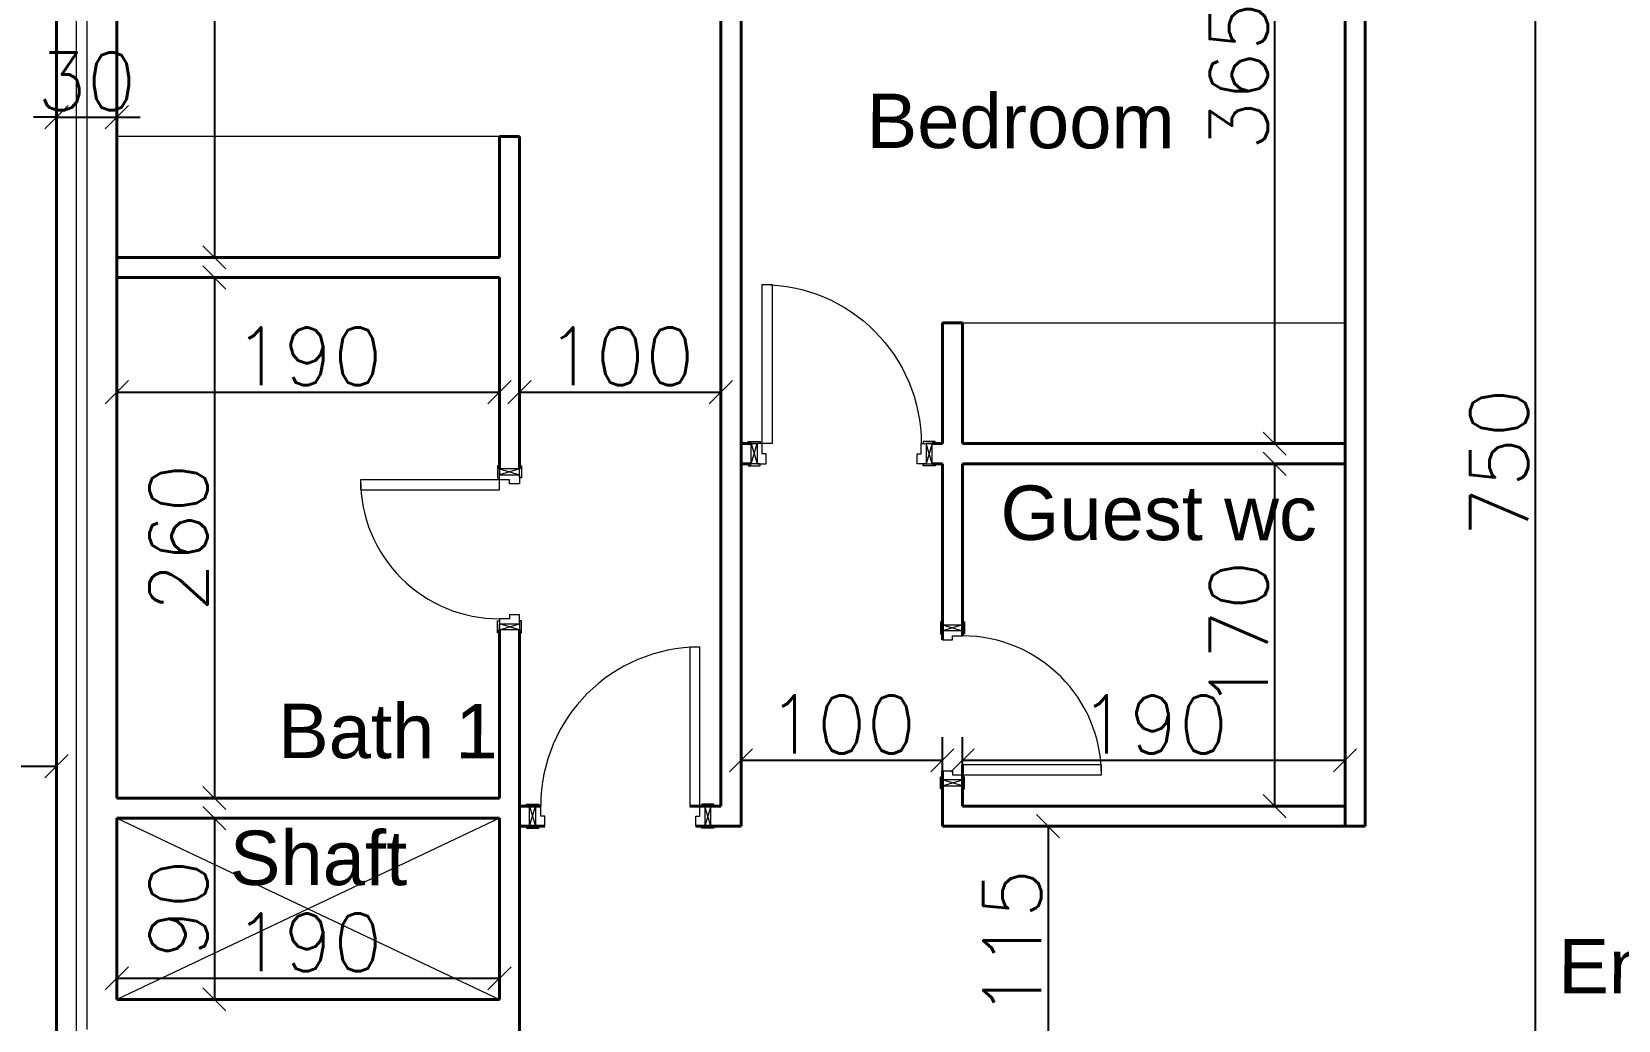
# Model space of a CAD drawing. Header units: metres. Extents: x -322116 to -321123, y -26723 to -26468.
# Drawn here: x -321658.53 to -321650.65, y -26545.67 to -26540.76 of the extents above; entities that cross this region are included whole.
import ezdxf

# ---------------------------------------------------------------- set-up
doc = ezdxf.new("R2010")
doc.units = ezdxf.units.M
doc.header["$LTSCALE"] = 7
doc.header["$MEASUREMENT"] = 0
doc.header["$PDMODE"] = 34
doc.header["$PDSIZE"] = 0.5
for name, color, linetype, lineweight in [('A-ANNO-TXT3', 6, 'Continuous', 30), ('A-DOOR', 134, 'Continuous', 18), ('A-FURN-FIXT', 114, 'Continuous', 9), ('A-GRID-DIMS', 142, 'Continuous', 9), ('A-PATT', 8, 'Continuous', 5), ('A-WALL-BLWO', 7, 'Continuous', 40), ('XREF-W09-A-ELEV04$0$A--SECT-TILE', 32, 'Continuous', 5)]:
    doc.layers.add(name, color=color, linetype=linetype, lineweight=lineweight)
doc.styles.add('EG_SIMPLEX', font='SIMPLEX.shx')
doc.styles.get("Standard").update_dxf_attribs({"font": 'romans.shx', "height": 0.5})
doc.dimstyles.new('ERGA-M-0200', dxfattribs={"dimscale": 1.15, "dimtxt": 0.2, "dimasz": 0.2, "dimexe": 0.1, "dimexo": 0.1, "dimgap": 0.06, "dimtad": 1, "dimdec": 1, "dimlfac": 100, "dimrnd": 5, "dimdsep": 46, "dimtxsty": 'EG_SIMPLEX', "dimblk1": 'OBLIQUE', "dimblk2": 'OBLIQUE', "dimsah": 1, "dimcen": 0.3, "dimclrd": 256, "dimclre": 256, "dimclrt": 2, "dimadec": 0, "dimazin": 0, "dimtfac": 1, "dimtdec": 1, "dimtix": 1, "dimtmove": 2, "dimatfit": 3, "dimldrblk": 'OBLIQUE', "dimfxl": 1, "dimtolj": 1, "dimtzin": 0, "dimarcsym": 0})

# ---------------------------------------------------------------- blocks, each defined once
blk = doc.blocks.new('*U571')
for p, q in [((-250, -50), (-220, -150)), ((-250, -150), (-220, -50)), ((550, -50), (520, -150)), ((550, -150), (520, -50))]:
    blk.add_line(p, q)
for points in [[(445, 640), (445, -50), (495, -50), (495, 640)], [(-265, -40), (-205, -40), (-205, -50), (-265, -50)], [(-220, -150), (-250, -150), (-250, -50), (-220, -50)], [(-195, -50), (-220, -50), (-220, -150), (-175, -150), (-175, -100), (-195, -100), (-195, -50)], [(495, -50), (520, -50), (520, -150), (475, -150), (475, -100), (495, -100), (495, -50)], [(565, -40), (505, -40), (505, -50), (565, -50)], [(520, -150), (550, -150), (550, -50), (520, -50)], [(-265, -160), (-205, -160), (-205, -150), (-265, -150)], [(565, -160), (505, -160), (505, -150), (565, -150)]]:
    blk.add_lwpolyline(points, close=True)
blk.add_arc((495, -50), 690, 90, 180)
blk = doc.blocks.new('*U572')
for p, q in [((-350, -50), (-320, -150)), ((-350, -150), (-320, -50)), ((550, -50), (520, -150)), ((550, -150), (520, -50))]:
    blk.add_line(p, q)
for points in [[(445, 740), (445, -50), (495, -50), (495, 740)], [(-365, -40), (-305, -40), (-305, -50), (-365, -50)], [(-320, -150), (-350, -150), (-350, -50), (-320, -50)], [(-295, -50), (-320, -50), (-320, -150), (-275, -150), (-275, -100), (-295, -100), (-295, -50)], [(495, -50), (520, -50), (520, -150), (475, -150), (475, -100), (495, -100), (495, -50)], [(565, -40), (505, -40), (505, -50), (565, -50)], [(520, -150), (550, -150), (550, -50), (520, -50)], [(-365, -160), (-305, -160), (-305, -150), (-365, -150)], [(565, -160), (505, -160), (505, -150), (565, -150)]]:
    blk.add_lwpolyline(points, close=True)
blk.add_arc((495, -50), 790, 90, 180)
blk = doc.blocks.new('_OBLIQUE')
at = {"color": 0, "linetype": 'ByBlock'}
blk.add_line((-0.5, -0.5), (0.5, 0.5), dxfattribs=at)
blk = doc.blocks.new('*D378')
at = {"layer": 'A-GRID-DIMS', "lineweight": -2, "transparency": 16777216}
for p, q in [((-321657.53, -26538.1081), (-321657.7425, -26538.1081)), ((-321657.6275, -26538.1081), (-321657.6275, -26541.8831)), ((-321657.53, -26541.8831), (-321657.7425, -26541.8831))]:
    blk.add_line(p, q, dxfattribs=at)
at = {"layer": 'Defpoints', "color": 0, "transparency": 16777216}
for p in [(-321657.415, -26538.1081), (-321657.6275, -26541.8831), (-321657.415, -26541.8831)]:
    blk.add_point(p, dxfattribs=at)
at = {"layer": 'A-GRID-DIMS', "lineweight": -2, "transparency": 16777216, "xscale": 0.115, "yscale": 0.115, "zscale": 0.115}
for p, rotation in [((-321657.6275, -26538.1081), 90), ((-321657.6275, -26541.8831), 270)]:
    blk.add_blockref('_OBLIQUE', p, dxfattribs=dict(at, rotation=rotation))
at = {"layer": 'A-GRID-DIMS', "color": 2, "transparency": 16777216, "insert": (-321657.8058, -26539.9956), "char_height": 0.2875, "attachment_point": 5, "rotation": 90, "style": 'EG_SIMPLEX'}
blk.add_mtext('\\A1;375', dxfattribs=at)
blk = doc.blocks.new('*D380')
at = {"layer": 'A-GRID-DIMS', "lineweight": -2, "transparency": 16777216}
for p, q in [((-321661.9168, -26544.8106), (-321661.9168, -26544.2949)), ((-321658.4118, -26544.8106), (-321658.4118, -26544.2949)), ((-321661.9168, -26544.4099), (-321658.4118, -26544.4099))]:
    blk.add_line(p, q, dxfattribs=at)
at = {"layer": 'Defpoints', "color": 0, "transparency": 16777216}
for p in [(-321658.4118, -26544.4099), (-321661.9168, -26544.9256), (-321658.4118, -26544.9256)]:
    blk.add_point(p, dxfattribs=at)
at = {"layer": 'A-GRID-DIMS', "lineweight": -2, "transparency": 16777216, "xscale": 0.115, "yscale": 0.115, "zscale": 0.115, "rotation": 180}
blk.add_blockref('_OBLIQUE', (-321661.9168, -26544.4099), dxfattribs=at)
at = {"layer": 'A-GRID-DIMS', "lineweight": -2, "transparency": 16777216, "xscale": 0.115, "yscale": 0.115, "zscale": 0.115}
blk.add_blockref('_OBLIQUE', (-321658.4118, -26544.4099), dxfattribs=at)
at = {"layer": 'A-GRID-DIMS', "color": 2, "transparency": 16777216, "insert": (-321660.1643, -26544.2316), "char_height": 0.2875, "attachment_point": 5, "style": 'EG_SIMPLEX'}
blk.add_mtext('\\A1;350', dxfattribs=at)
blk = doc.blocks.new('*D381')
at = {"layer": 'A-GRID-DIMS', "lineweight": -2, "transparency": 16777216}
for p, q in [((-321651.1464, -26539.1581), (-321650.9532, -26539.1581)), ((-321651.0682, -26539.1581), (-321651.0682, -26546.6456)), ((-321651.1464, -26546.6456), (-321650.9532, -26546.6456))]:
    blk.add_line(p, q, dxfattribs=at)
at = {"layer": 'Defpoints', "color": 0, "transparency": 16777216}
for p in [(-321651.2614, -26539.1581), (-321651.2614, -26546.6456), (-321651.0682, -26546.6456)]:
    blk.add_point(p, dxfattribs=at)
at = {"layer": 'A-GRID-DIMS', "lineweight": -2, "transparency": 16777216, "xscale": 0.115, "yscale": 0.115, "zscale": 0.115}
for p, rotation in [((-321651.0682, -26539.1581), 90), ((-321651.0682, -26546.6456), 270)]:
    blk.add_blockref('_OBLIQUE', p, dxfattribs=dict(at, rotation=rotation))
at = {"layer": 'A-GRID-DIMS', "color": 2, "transparency": 16777216, "insert": (-321651.2465, -26542.9018), "char_height": 0.2875, "attachment_point": 5, "rotation": 90, "style": 'EG_SIMPLEX'}
blk.add_mtext('\\A1;750', dxfattribs=at)
blk = doc.blocks.new('*D382')
at = {"layer": 'A-GRID-DIMS', "lineweight": -2, "transparency": 16777216}
for p, q in [((-321652.1746, -26542.9081), (-321652.4764, -26542.9081)), ((-321652.3614, -26542.9081), (-321652.3614, -26544.6081)), ((-321652.1746, -26544.6081), (-321652.4764, -26544.6081))]:
    blk.add_line(p, q, dxfattribs=at)
at = {"layer": 'Defpoints', "color": 0, "transparency": 16777216}
for p in [(-321652.0596, -26542.9081), (-321652.3614, -26544.6081), (-321652.0596, -26544.6081)]:
    blk.add_point(p, dxfattribs=at)
at = {"layer": 'A-GRID-DIMS', "lineweight": -2, "transparency": 16777216, "xscale": 0.115, "yscale": 0.115, "zscale": 0.115}
for p, rotation in [((-321652.3614, -26542.9081), 90), ((-321652.3614, -26544.6081), 270)]:
    blk.add_blockref('_OBLIQUE', p, dxfattribs=dict(at, rotation=rotation))
at = {"layer": 'A-GRID-DIMS', "color": 2, "transparency": 16777216, "insert": (-321652.5397, -26543.7581), "char_height": 0.2875, "attachment_point": 5, "rotation": 90, "style": 'EG_SIMPLEX'}
blk.add_mtext('\\A1;170', dxfattribs=at)
blk = doc.blocks.new('*D383')
at = {"layer": 'A-GRID-DIMS', "lineweight": -2, "transparency": 16777216}
for p, q in [((-321655.0118, -26544.4931), (-321655.0118, -26544.2656)), ((-321654.0118, -26544.4931), (-321654.0118, -26544.2656)), ((-321655.0118, -26544.3806), (-321654.0118, -26544.3806))]:
    blk.add_line(p, q, dxfattribs=at)
at = {"layer": 'Defpoints', "color": 0, "transparency": 16777216}
for p in [(-321654.0118, -26544.3806), (-321655.0118, -26544.6081), (-321654.0118, -26544.6081)]:
    blk.add_point(p, dxfattribs=at)
at = {"layer": 'A-GRID-DIMS', "lineweight": -2, "transparency": 16777216, "xscale": 0.115, "yscale": 0.115, "zscale": 0.115, "rotation": 180}
blk.add_blockref('_OBLIQUE', (-321655.0118, -26544.3806), dxfattribs=at)
at = {"layer": 'A-GRID-DIMS', "lineweight": -2, "transparency": 16777216, "xscale": 0.115, "yscale": 0.115, "zscale": 0.115}
blk.add_blockref('_OBLIQUE', (-321654.0118, -26544.3806), dxfattribs=at)
at = {"layer": 'A-GRID-DIMS', "color": 2, "transparency": 16777216, "insert": (-321654.5118, -26544.2024), "char_height": 0.2875, "attachment_point": 5, "style": 'EG_SIMPLEX'}
blk.add_mtext('\\A1;100', dxfattribs=at)
blk = doc.blocks.new('*D384')
at = {"layer": 'A-GRID-DIMS', "lineweight": -2, "transparency": 16777216}
for p, q in [((-321653.9118, -26544.4931), (-321653.9118, -26544.2656)), ((-321652.0118, -26544.4931), (-321652.0118, -26544.2656)), ((-321653.9118, -26544.3806), (-321652.0118, -26544.3806))]:
    blk.add_line(p, q, dxfattribs=at)
at = {"layer": 'Defpoints', "color": 0, "transparency": 16777216}
for p in [(-321652.0118, -26544.3806), (-321653.9118, -26544.6081), (-321652.0118, -26544.6081)]:
    blk.add_point(p, dxfattribs=at)
at = {"layer": 'A-GRID-DIMS', "lineweight": -2, "transparency": 16777216, "xscale": 0.115, "yscale": 0.115, "zscale": 0.115, "rotation": 180}
blk.add_blockref('_OBLIQUE', (-321653.9118, -26544.3806), dxfattribs=at)
at = {"layer": 'A-GRID-DIMS', "lineweight": -2, "transparency": 16777216, "xscale": 0.115, "yscale": 0.115, "zscale": 0.115}
blk.add_blockref('_OBLIQUE', (-321652.0118, -26544.3806), dxfattribs=at)
at = {"layer": 'A-GRID-DIMS', "color": 2, "transparency": 16777216, "insert": (-321652.9618, -26544.2024), "char_height": 0.2875, "attachment_point": 5, "style": 'EG_SIMPLEX'}
blk.add_mtext('\\A1;190', dxfattribs=at)
blk = doc.blocks.new('*D391')
at = {"layer": 'A-GRID-DIMS', "lineweight": -2, "transparency": 16777216}
for p, q in [((-321658.4118, -26541.6717), (-321658.4118, -26541.0719)), ((-321658.1118, -26541.4664), (-321658.1118, -26541.0719)), ((-321658.4118, -26541.1869), (-321658.5268, -26541.1869)), ((-321658.4118, -26541.1869), (-321658.1118, -26541.1869)), ((-321658.1118, -26541.1869), (-321657.9968, -26541.1869))]:
    blk.add_line(p, q, dxfattribs=at)
at = {"layer": 'Defpoints', "color": 0, "transparency": 16777216}
for p in [(-321658.1118, -26541.1869), (-321658.1118, -26541.5814), (-321658.4118, -26541.7867)]:
    blk.add_point(p, dxfattribs=at)
at = {"layer": 'A-GRID-DIMS', "lineweight": -2, "transparency": 16777216, "xscale": 0.115, "yscale": 0.115, "zscale": 0.115}
blk.add_blockref('_OBLIQUE', (-321658.4118, -26541.1869), dxfattribs=at)
at = {"layer": 'A-GRID-DIMS', "lineweight": -2, "transparency": 16777216, "xscale": 0.115, "yscale": 0.115, "zscale": 0.115, "rotation": 180}
blk.add_blockref('_OBLIQUE', (-321658.1118, -26541.1869), dxfattribs=at)
at = {"layer": 'A-GRID-DIMS', "color": 2, "transparency": 16777216, "insert": (-321658.2618, -26541.0087), "char_height": 0.2875, "attachment_point": 5, "style": 'EG_SIMPLEX'}
blk.add_mtext('\\A1;30', dxfattribs=at)
blk = doc.blocks.new('*D395')
at = {"layer": 'A-GRID-DIMS', "lineweight": -2, "transparency": 16777216}
for p, q in [((-321657.7331, -26541.9831), (-321657.7425, -26541.9831)), ((-321657.6275, -26541.9831), (-321657.6275, -26544.5679)), ((-321657.7331, -26544.5679), (-321657.7425, -26544.5679))]:
    blk.add_line(p, q, dxfattribs=at)
at = {"layer": 'Defpoints', "color": 0, "transparency": 16777216}
for p in [(-321657.6181, -26541.9831), (-321657.6275, -26544.5679), (-321657.6181, -26544.5679)]:
    blk.add_point(p, dxfattribs=at)
at = {"layer": 'A-GRID-DIMS', "lineweight": -2, "transparency": 16777216, "xscale": 0.115, "yscale": 0.115, "zscale": 0.115}
for p, rotation in [((-321657.6275, -26541.9831), 90), ((-321657.6275, -26544.5679), 270)]:
    blk.add_blockref('_OBLIQUE', p, dxfattribs=dict(at, rotation=rotation))
at = {"layer": 'A-GRID-DIMS', "color": 2, "transparency": 16777216, "insert": (-321657.8058, -26543.2755), "char_height": 0.2875, "attachment_point": 5, "rotation": 90, "style": 'EG_SIMPLEX'}
blk.add_mtext('\\A1;260', dxfattribs=at)
blk = doc.blocks.new('*D396')
at = {"layer": 'A-GRID-DIMS', "lineweight": -2, "transparency": 16777216}
for p, q in [((-321658.1118, -26542.5605), (-321658.1118, -26542.4378)), ((-321656.2118, -26542.5605), (-321656.2118, -26542.4378)), ((-321658.1118, -26542.5528), (-321656.2118, -26542.5528))]:
    blk.add_line(p, q, dxfattribs=at)
at = {"layer": 'Defpoints', "color": 0, "transparency": 16777216}
for p in [(-321656.2118, -26542.5528), (-321658.1118, -26542.6755), (-321656.2118, -26542.6755)]:
    blk.add_point(p, dxfattribs=at)
at = {"layer": 'A-GRID-DIMS', "lineweight": -2, "transparency": 16777216, "xscale": 0.115, "yscale": 0.115, "zscale": 0.115, "rotation": 180}
blk.add_blockref('_OBLIQUE', (-321658.1118, -26542.5528), dxfattribs=at)
at = {"layer": 'A-GRID-DIMS', "lineweight": -2, "transparency": 16777216, "xscale": 0.115, "yscale": 0.115, "zscale": 0.115}
blk.add_blockref('_OBLIQUE', (-321656.2118, -26542.5528), dxfattribs=at)
at = {"layer": 'A-GRID-DIMS', "color": 2, "transparency": 16777216, "insert": (-321657.1618, -26542.3746), "char_height": 0.2875, "attachment_point": 5, "style": 'EG_SIMPLEX'}
blk.add_mtext('\\A1;190', dxfattribs=at)
blk = doc.blocks.new('*D363')
at = {"layer": 'A-GRID-DIMS', "lineweight": -2, "transparency": 16777216}
for p, q in [((-321656.1118, -26542.3204), (-321656.1118, -26542.6678)), ((-321655.1118, -26542.3204), (-321655.1118, -26542.6678)), ((-321656.1118, -26542.5528), (-321655.1118, -26542.5528))]:
    blk.add_line(p, q, dxfattribs=at)
at = {"layer": 'Defpoints', "color": 0, "transparency": 16777216}
for p in [(-321656.1118, -26542.2054, 0), (-321655.1118, -26542.2054), (-321655.1118, -26542.5528)]:
    blk.add_point(p, dxfattribs=at)
at = {"layer": 'A-GRID-DIMS', "lineweight": -2, "transparency": 16777216, "xscale": 0.115, "yscale": 0.115, "zscale": 0.115, "rotation": 180}
blk.add_blockref('_OBLIQUE', (-321656.1118, -26542.5528), dxfattribs=at)
at = {"layer": 'A-GRID-DIMS', "lineweight": -2, "transparency": 16777216, "xscale": 0.115, "yscale": 0.115, "zscale": 0.115}
blk.add_blockref('_OBLIQUE', (-321655.1118, -26542.5528), dxfattribs=at)
at = {"layer": 'A-GRID-DIMS', "color": 2, "transparency": 16777216, "insert": (-321655.6118, -26542.3746), "char_height": 0.2875, "attachment_point": 5, "style": 'EG_SIMPLEX'}
blk.add_mtext('\\A1;100', dxfattribs=at)
blk = doc.blocks.new('*D406')
at = {"layer": 'A-GRID-DIMS', "lineweight": -2, "transparency": 16777216}
for p, q in [((-321652.3614, -26539.1581), (-321652.3614, -26542.8081)), ((-321652.3218, -26539.1581), (-321652.2464, -26539.1581)), ((-321652.3218, -26542.8081), (-321652.2464, -26542.8081))]:
    blk.add_line(p, q, dxfattribs=at)
at = {"layer": 'Defpoints', "color": 0, "transparency": 16777216}
for p in [(-321652.4368, -26539.1581), (-321652.4368, -26542.8081), (-321652.3614, -26542.8081)]:
    blk.add_point(p, dxfattribs=at)
at = {"layer": 'A-GRID-DIMS', "lineweight": -2, "transparency": 16777216, "xscale": 0.115, "yscale": 0.115, "zscale": 0.115}
for p, rotation in [((-321652.3614, -26539.1581), 90), ((-321652.3614, -26542.8081), 270)]:
    blk.add_blockref('_OBLIQUE', p, dxfattribs=dict(at, rotation=rotation))
at = {"layer": 'A-GRID-DIMS', "color": 2, "transparency": 16777216, "insert": (-321652.5397, -26540.9831), "char_height": 0.2875, "attachment_point": 5, "rotation": 90, "style": 'EG_SIMPLEX'}
blk.add_mtext('\\A1;365', dxfattribs=at)
blk = doc.blocks.new('*D424')
at = {"layer": 'A-GRID-DIMS', "lineweight": -2, "transparency": 16777216}
for p, q in [((-321653.6337, -26544.7081), (-321653.3718, -26544.7081)), ((-321653.4868, -26544.7081), (-321653.4868, -26545.8679)), ((-321653.6337, -26545.8679), (-321653.3718, -26545.8679))]:
    blk.add_line(p, q, dxfattribs=at)
at = {"layer": 'Defpoints', "color": 0, "transparency": 16777216}
for p in [(-321653.7487, -26544.7081), (-321653.7487, -26545.8679), (-321653.4868, -26545.8679)]:
    blk.add_point(p, dxfattribs=at)
at = {"layer": 'A-GRID-DIMS', "lineweight": -2, "transparency": 16777216, "xscale": 0.115, "yscale": 0.115, "zscale": 0.115}
for p, rotation in [((-321653.4868, -26544.7081), 90), ((-321653.4868, -26545.8679), 270)]:
    blk.add_blockref('_OBLIQUE', p, dxfattribs=dict(at, rotation=rotation))
at = {"layer": 'A-GRID-DIMS', "color": 2, "transparency": 16777216, "insert": (-321653.665, -26545.288), "char_height": 0.2875, "attachment_point": 5, "rotation": 90, "style": 'EG_SIMPLEX'}
blk.add_mtext('\\A1;115', dxfattribs=at)
blk = doc.blocks.new('*D561')
at = {"layer": 'A-GRID-DIMS', "lineweight": -2, "transparency": 16777216}
for p, q in [((-321657.6275, -26544.6679), (-321657.6275, -26545.5679)), ((-321657.627, -26544.6679), (-321657.5125, -26544.6679)), ((-321657.627, -26545.5679), (-321657.5125, -26545.5679))]:
    blk.add_line(p, q, dxfattribs=at)
at = {"layer": 'Defpoints', "color": 0, "transparency": 16777216}
for p in [(-321657.742, -26544.6679), (-321657.742, -26545.5679), (-321657.6275, -26545.5679)]:
    blk.add_point(p, dxfattribs=at)
at = {"layer": 'A-GRID-DIMS', "lineweight": -2, "transparency": 16777216, "xscale": 0.115, "yscale": 0.115, "zscale": 0.115}
for p, rotation in [((-321657.6275, -26544.6679), 90), ((-321657.6275, -26545.5679), 270)]:
    blk.add_blockref('_OBLIQUE', p, dxfattribs=dict(at, rotation=rotation))
at = {"layer": 'A-GRID-DIMS', "color": 2, "transparency": 16777216, "insert": (-321657.8058, -26545.1179), "char_height": 0.2875, "attachment_point": 5, "rotation": 90, "style": 'EG_SIMPLEX'}
blk.add_mtext('\\A1;90', dxfattribs=at)
blk = doc.blocks.new('*D568')
at = {"layer": 'A-GRID-DIMS', "lineweight": -2, "transparency": 16777216}
for p, q in [((-321658.1118, -26545.3592), (-321658.1118, -26545.348)), ((-321656.2118, -26545.3592), (-321656.2118, -26545.348)), ((-321658.1118, -26545.463), (-321656.2118, -26545.463))]:
    blk.add_line(p, q, dxfattribs=at)
at = {"layer": 'Defpoints', "color": 0, "transparency": 16777216}
for p in [(-321658.1118, -26545.4742), (-321656.2118, -26545.463), (-321656.2118, -26545.4742)]:
    blk.add_point(p, dxfattribs=at)
at = {"layer": 'A-GRID-DIMS', "lineweight": -2, "transparency": 16777216, "xscale": 0.115, "yscale": 0.115, "zscale": 0.115, "rotation": 180}
blk.add_blockref('_OBLIQUE', (-321658.1118, -26545.463), dxfattribs=at)
at = {"layer": 'A-GRID-DIMS', "lineweight": -2, "transparency": 16777216, "xscale": 0.115, "yscale": 0.115, "zscale": 0.115}
blk.add_blockref('_OBLIQUE', (-321656.2118, -26545.463), dxfattribs=at)
at = {"layer": 'A-GRID-DIMS', "color": 2, "transparency": 16777216, "insert": (-321657.1618, -26545.2848), "char_height": 0.2875, "attachment_point": 5, "style": 'EG_SIMPLEX'}
blk.add_mtext('\\A1;190', dxfattribs=at)

msp = doc.modelspace()

# ---------------------------------------------------------------- linework, layer by layer
at = {"layer": 'A-FURN-FIXT'}
for p, q in [((-321656.2118, -26541.2831), (-321658.1118, -26541.2831)), ((-321653.9118, -26542.2081), (-321652.0118, -26542.2081))]:
    msp.add_line(p, q, dxfattribs=at)
at = {"layer": 'A-PATT'}
for points in [[(-321656.2118, -26544.6679), (-321658.1118, -26545.5679)], [(-321658.1118, -26544.6679), (-321656.2118, -26545.5679)]]:
    msp.add_lwpolyline(points, dxfattribs=at)
at = {"layer": 'A-WALL-BLWO'}
for p, q in [((-321655.1118, -26538.1081), (-321655.1118, -26544.6081)), ((-321658.4118, -26545.9679, 0), (-321658.4118, -26538.8081, 0)), ((-321658.1118, -26538.8081), (-321658.1118, -26544.5679)), ((-321655.0118, -26539.1581), (-321655.0118, -26544.7081)), ((-321652.0118, -26539.3081), (-321652.0118, -26544.7081)), ((-321651.9118, -26539.3081), (-321651.9118, -26544.7081)), ((-321656.2118, -26541.2831), (-321656.1118, -26541.2831)), ((-321656.2118, -26541.8831), (-321656.2118, -26541.2831)), ((-321656.1118, -26542.9331, 0), (-321656.1118, -26541.2831)), ((-321658.1118, -26541.8831), (-321656.2118, -26541.8831)), ((-321658.1118, -26541.9831), (-321656.2118, -26541.9831)), ((-321656.2118, -26542.9331), (-321656.2118, -26541.9831)), ((-321654.0118, -26542.2081), (-321654.0118, -26542.8081)), ((-321653.9118, -26542.2081), (-321654.0118, -26542.2081)), ((-321653.9118, -26542.2081), (-321653.9118, -26542.8081)), ((-321654.9618, -26542.8081), (-321655.0118, -26542.8081)), ((-321654.0118, -26542.8081), (-321654.0618, -26542.8081)), ((-321652.0118, -26542.8081), (-321653.9118, -26542.8081)), ((-321654.9618, -26542.9081), (-321655.0118, -26542.9081)), ((-321654.0118, -26542.9081), (-321654.0618, -26542.9081)), ((-321654.0118, -26542.9081), (-321654.0118, -26543.7831)), ((-321653.9118, -26542.9081), (-321653.9118, -26543.7631)), ((-321652.0118, -26542.9081), (-321653.9118, -26542.9081)), ((-321656.2118, -26544.5679), (-321656.2118, -26543.7331)), ((-321656.1118, -26545.8679), (-321656.1118, -26543.7331)), ((-321654.0118, -26544.4331), (-321654.0118, -26544.7081)), ((-321653.9118, -26544.4031), (-321653.9118, -26544.6081)), ((-321656.2118, -26544.5679), (-321658.1118, -26544.5679)), ((-321656.1118, -26544.6081), (-321656.0068, -26544.6081)), ((-321655.2668, -26544.6081), (-321655.1118, -26544.6081)), ((-321652.0118, -26544.6081), (-321653.9118, -26544.6081)), ((-321658.1118, -26544.6679), (-321658.1118, -26545.5679)), ((-321656.2118, -26544.6679), (-321658.1118, -26544.6679)), ((-321656.2118, -26545.5679), (-321656.2118, -26544.6679)), ((-321656.1118, -26544.7081), (-321655.9868, -26544.7081)), ((-321655.2368, -26544.7081), (-321655.0118, -26544.7081)), ((-321654.0118, -26544.7081), (-321651.9118, -26544.7081)), ((-321658.1118, -26545.5679), (-321656.2118, -26545.5679))]:
    msp.add_line(p, q, dxfattribs=at)
at = {"layer": 'XREF-W09-A-ELEV04$0$A--SECT-TILE'}
for p, q in [((-321658.3118, -26545.7679, 0), (-321658.3118, -26538.8081)), ((-321658.2618, -26538.8081), (-321658.2618, -26545.7179))]:
    msp.add_line(p, q, dxfattribs=at)

# ---------------------------------------------------------------- block references
at = {"layer": 'A-DOOR', "extrusion": (-1.49774e-07, 5.54664e-07, -1), "xscale": 0.0010000000000001, "yscale": 0.0010000000000001, "zscale": -0.001}
msp.add_blockref('*U572', (321654.4118, -26542.7581, 0.0335), dxfattribs=at)
at = {"layer": 'A-DOOR', "extrusion": (5.54664e-07, -1.49774e-07, 1), "xscale": 0.001, "yscale": 0.001, "zscale": 0.001, "rotation": 90.00000154867394}
msp.add_blockref('*U571', (-321656.2618, -26543.4831, -0.1744), dxfattribs=at)
at = {"layer": 'A-DOOR', "extrusion": (-5.54664e-07, 1.49774e-07, 1), "xscale": 0.001, "yscale": 0.001, "zscale": 0.001, "rotation": 270.000001548674}
msp.add_blockref('*U571', (-321653.8618, -26543.9581, 0.1744), dxfattribs=at)
at = {"layer": 'A-DOOR', "extrusion": (-1.49774e-07, -5.54664e-07, 1), "xscale": 0.001, "yscale": 0.001, "zscale": 0.001}
msp.add_blockref('*U572', (-321655.7118, -26544.5581, 0.0629), dxfattribs=at)

# ---------------------------------------------------------------- texts
at = {"layer": 'A-ANNO-TXT3', "lineweight": 5, "char_height": 0.27, "attachment_point": 1, "rotation": 359.90083}
for s, width, heights, insert in [('\\A1;{\\fArial Unicode MS|b0|i0|c0|p34;Bedroom }', 1.423931, [0.4674], (-321654.3879, -26541.0698)), ('\\A1;{\\fArial Unicode MS|b0|i0|c0|p34;Guest wc}', 2.566172, [1.9732], (-321653.7231, -26543.016, 0)), ('\\A1;{\\fArial Unicode MS|b0|i0|c0|p34;Bath 1}', 2.985678, [1.4075], (-321657.311, -26544.0996)), ('\\A1;{\\fArial Unicode MS|b0|i0|c0|p34;Shaft}', 2.985678, [1.4075], (-321657.5506, -26544.7297)), ('\\A1;{\\fArial Unicode MS|b0|i0|c0|p34;Entrance}', 1.423931, [0.4674], (-321650.9524, -26545.2673, 0))]:
    msp.add_mtext_dynamic_manual_height_columns(s, width=width, gutter_width=3.0774, heights=heights, dxfattribs=dict(at, insert=insert))

# ---------------------------------------------------------------- dimensions: what is measured, and where the dimension line sits
at = {"layer": 'A-GRID-DIMS'}
for base, p1, p2, picture, middle in [((-321657.6275, -26541.8831), (-321657.415, -26538.1081), (-321657.415, -26541.8831), '*D378', (-321657.8058, -26539.9956)), ((-321652.3614, -26542.8081), (-321652.4368, -26539.1581), (-321652.4368, -26542.8081), '*D406', (-321652.5397, -26540.9831)), ((-321651.06824, -26546.64555), (-321651.26135, -26539.15811), (-321651.26135, -26546.64555), '*D381', (-321651.24649, -26542.90183)), ((-321657.6275, -26544.5679), (-321657.6181, -26541.9831), (-321657.6181, -26544.5679), '*D395', (-321657.8058, -26543.2755)), ((-321652.3614, -26544.6081), (-321652.0596, -26542.9081), (-321652.0596, -26544.6081), '*D382', (-321652.5397, -26543.7581)), ((-321657.6275, -26545.5679), (-321657.742, -26544.6679), (-321657.742, -26545.5679), '*D561', (-321657.8058, -26545.1179)), ((-321653.4868, -26545.8679), (-321653.7487, -26544.7081), (-321653.7487, -26545.8679), '*D424', (-321653.665, -26545.288))]:
    dim = msp.add_linear_dim(base=base, p1=p1, p2=p2, angle=90, dimstyle='ERGA-M-0200', override={"dimtxt": 0.25, "dimasz": 0.1, "dimgap": 0.03, "dimfxl": 100}, dxfattribs=at)
    dim.commit()
    dim.dimension.update_dxf_attribs({"geometry": picture, "text_midpoint": middle})
for base, p1, p2, picture, middle in [((-321658.1118, -26541.1869), (-321658.4118, -26541.7867), (-321658.1118, -26541.5814), '*D391', (-321658.2618, -26541.0087)), ((-321656.2118, -26542.5528), (-321658.1118, -26542.6755), (-321656.2118, -26542.6755), '*D396', (-321657.1618, -26542.3746)), ((-321655.1118, -26542.5528), (-321656.1118, -26542.2054, 0), (-321655.1118, -26542.2054), '*D363', (-321655.6118, -26542.3746)), ((-321658.4118, -26544.4099), (-321661.9168, -26544.9256), (-321658.4118, -26544.9256), '*D380', (-321660.1643, -26544.2316)), ((-321654.0118, -26544.3806), (-321655.0118, -26544.6081), (-321654.0118, -26544.6081), '*D383', (-321654.5118, -26544.2024)), ((-321652.0118, -26544.3806), (-321653.9118, -26544.6081), (-321652.0118, -26544.6081), '*D384', (-321652.9618, -26544.2024)), ((-321656.2118, -26545.463), (-321658.1118, -26545.4742), (-321656.2118, -26545.4742), '*D568', (-321657.1618, -26545.2848))]:
    dim = msp.add_linear_dim(base=base, p1=p1, p2=p2, dimstyle='ERGA-M-0200', override={"dimtxt": 0.25, "dimasz": 0.1, "dimgap": 0.03, "dimfxl": 100}, dxfattribs=at)
    dim.commit()
    dim.dimension.update_dxf_attribs({"geometry": picture, "text_midpoint": middle})

doc.saveas('drawing.dxf')
